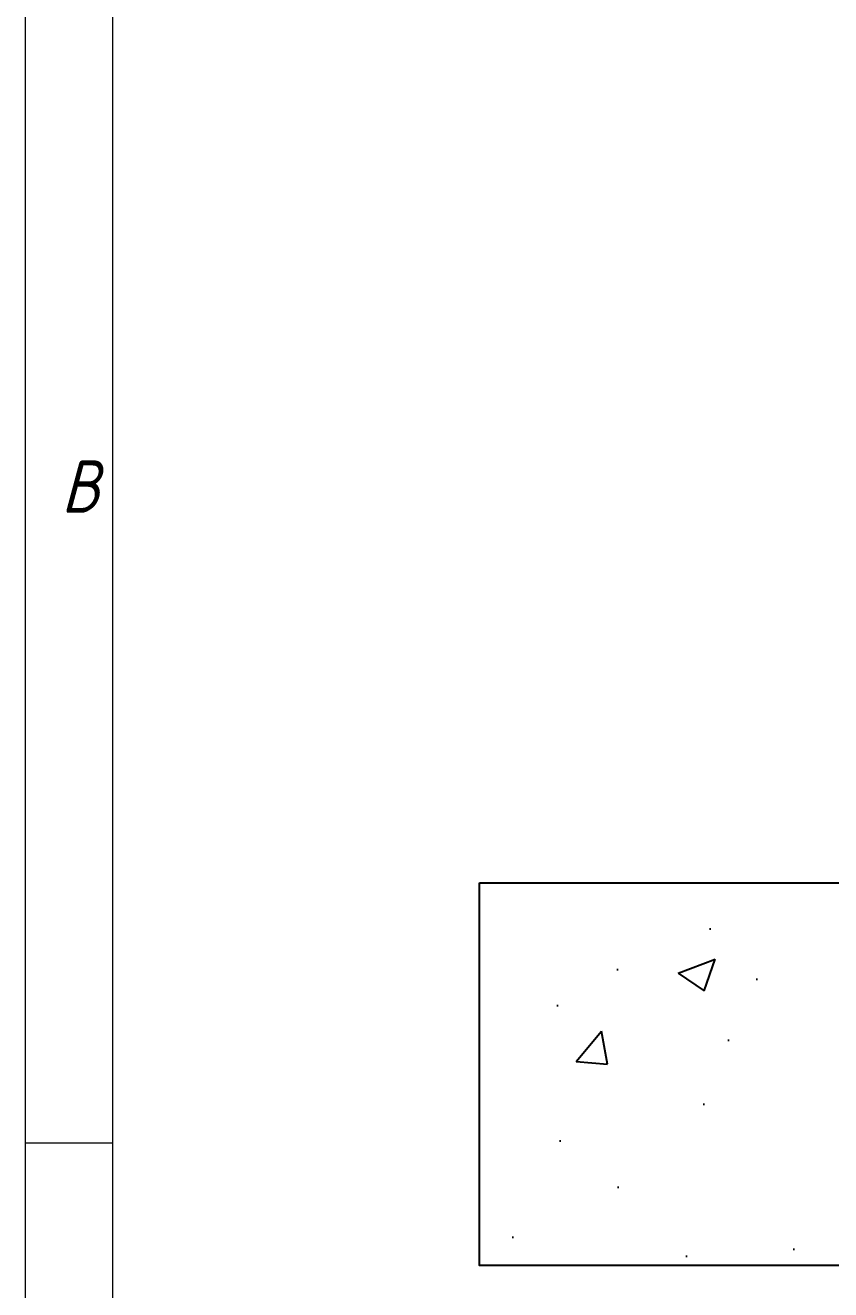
# Model space of a CAD drawing. Header units: millimetres. Extents: x -962 to 79815, y -55582 to 115780.
# Drawn here: x -962 to 7905, y 14207 to 28123 of the extents above; entities that cross this region are included whole.
import ezdxf

# ---------------------------------------------------------------- set-up
doc = ezdxf.new("R2010")
doc.units = ezdxf.units.MM
doc.layers.add('01 Heavy line', color=7, linetype='Continuous', lineweight=18)
doc.styles.add('GB', font='gbeitc.shx', dxfattribs={"width": 0.8, "bigfont": 'gbcbig.shx'})

# ---------------------------------------------------------------- blocks, each defined once
blk = doc.blocks.new('00-Greenex-京立蔚蓝英文图框')
at = {"layer": '01 Heavy line', "color": 4}
for p, q in [((-5, 8), (-5, -289)), ((0, -214.749), (-5, -214.749))]:
    blk.add_line(p, q, dxfattribs=at)
at = {"layer": '01 Heavy line', "color": 7, "lineweight": 18}
blk.add_line((0, 0), (0, -283.776), dxfattribs=at)
at = {"layer": '01 Heavy line', "color": 4, "style": 'GB'}
blk.add_text('B', height=3, dxfattribs=at).set_placement((-2.951, -178.668))
blk = doc.blocks.new('00-Greenex-侧视总图-Int', base_point=(14757.8, 23375.3))
h = blk.add_hatch()
h.set_pattern_fill('AR-CONC', color=256, scale=10, style=0)
h.paths.add_polyline_path([(10061.8, 21321.1), (19453.8, 21321.1), (19453.8, 19474.9), (10061.8, 19474.9)])
blk.add_lwpolyline([(10061.8, 21321.1), (19453.8, 21321.1), (19453.8, 19474.9), (10061.8, 19474.9)], close=True)

msp = doc.modelspace()

# ---------------------------------------------------------------- block references
for name, p, xscale, yscale, zscale in [('00-Greenex-京立蔚蓝英文图框', (0, 57120.7), 192.3257142857143, 192.3257142857143, 192.3257142857143), ('00-Greenex-侧视总图-Int', (14757.8, 23375.3), 2.282563780645986, 2.282563780645986, 2.282563780645986)]:
    msp.add_blockref(name, p, dxfattribs=dict(xscale=xscale, yscale=yscale, zscale=zscale))

doc.saveas('drawing.dxf')
